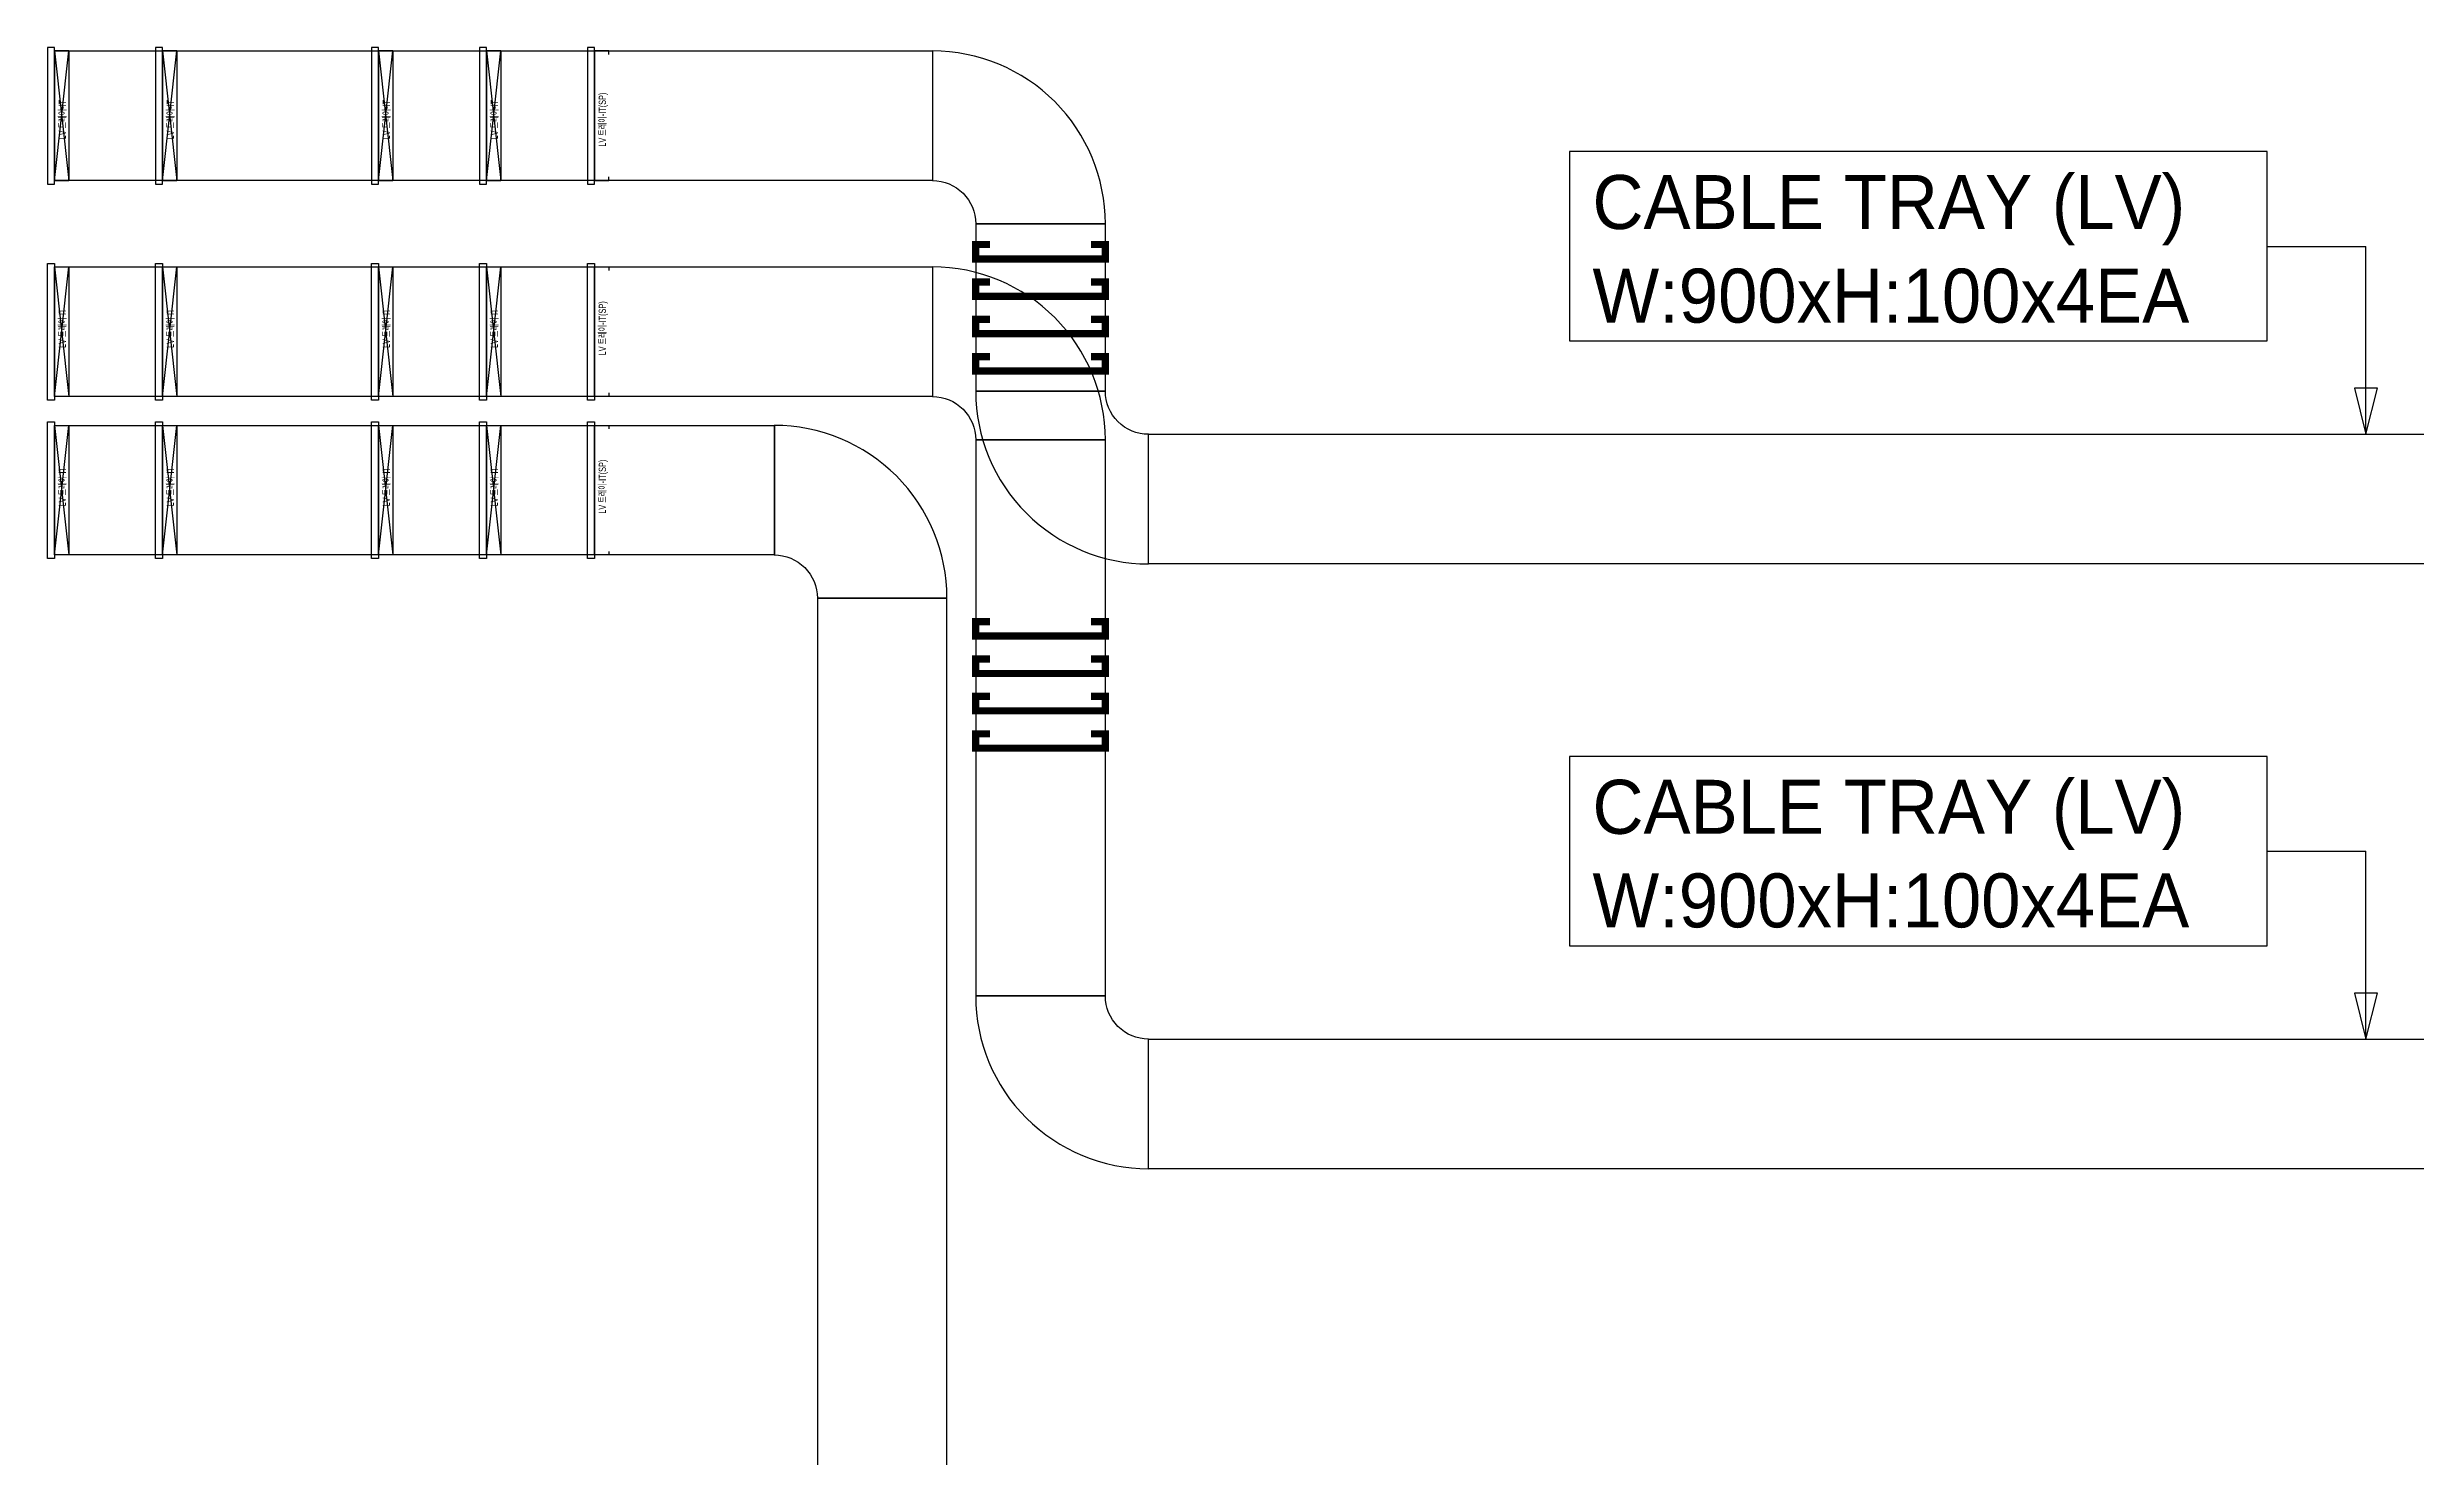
# Model space of a CAD drawing. Header units: millimetres. Extents: x -19577 to 374132, y 182625 to 847314.
# Drawn here: x 268600 to 285053, y 227043 to 236837 of the extents above; entities that cross this region are included whole.
import ezdxf
from ezdxf.enums import TextEntityAlignment as Align

# ---------------------------------------------------------------- set-up
doc = ezdxf.new("R2010")
doc.units = ezdxf.units.MM
doc.header["$LTSCALE"] = 150
for name, color, linetype in [('-----26 Electrical Cable Tray_HV_N', 30, 'Continuous'), ('-----26 Electrical Cable Tray_LV_STSPDU_A', 181, 'Continuous'), ('-----26 Electrical Cable Tray_LV_STSPDU_B', 41, 'Continuous')]:
    doc.layers.add(name, color=color, linetype=linetype)
doc.styles.add('ELEC', font='Dotum.ttf')

msp = doc.modelspace()

# ---------------------------------------------------------------- linework, layer by layer
at = {"layer": '-----26 Electrical Cable Tray_HV_N', "color": 1}
for p, q in [((284016, 235455), (284701, 235455)), ((284016, 231255), (284701, 231255))]:
    msp.add_line(p, q, dxfattribs=at)
at = {"layer": '-----26 Electrical Cable Tray_HV_N', "color": 1, "elevation": 0}
for points in [[(279170, 236113), (279170, 234798), (284016, 234798), (284016, 236113)], [(279170, 231913), (279170, 230598), (284016, 230598), (284016, 231913)]]:
    msp.add_lwpolyline(points, close=True, dxfattribs=at)
for points in [[(284701, 234150), (284781, 234470), (284621, 234470), (284701, 234150), (284701, 235455)], [(284701, 229950), (284781, 230270), (284621, 230270), (284701, 229950), (284701, 231255)]]:
    msp.add_lwpolyline(points, dxfattribs=at)
at = {"layer": '-----26 Electrical Cable Tray_LV_STSPDU_A', "elevation": 0}
for points in [[(274747, 236812), (274747, 235912), (268650, 235912), (268650, 236812)], [(268650, 235912), (268650, 236812), (268750, 236812), (268750, 235912)], [(274747, 236812), (274747, 235912), (269400, 235912), (269400, 236812)], [(269400, 235912), (269400, 236812), (269500, 236812), (269500, 235912)], [(274747, 236812), (274747, 235912), (270900, 235912), (270900, 236812)], [(270900, 235912), (270900, 236812), (271000, 236812), (271000, 235912)], [(274747, 236812), (274747, 235912), (271650, 235912), (271650, 236812)], [(271650, 235912), (271650, 236812), (271750, 236812), (271750, 235912)], [(275047, 234450), (275947, 234450), (275947, 235612), (275047, 235612)], [(275047, 234450), (275947, 234450), (275947, 235612), (275047, 235612)], [(275047, 234450), (275947, 234450), (275947, 235612), (275047, 235612)], [(275047, 234450), (275947, 234450), (275947, 235612), (275047, 235612)], [(275047, 234450), (275947, 234450), (275947, 235612), (275047, 235612)], [(275047, 234450), (275947, 234450), (275947, 235612), (275047, 235612)], [(275047, 234450), (275947, 234450), (275947, 235612), (275047, 235612)], [(275047, 234450), (275947, 234450), (275947, 235612), (275047, 235612)], [(268650, 234412), (268650, 235312), (268750, 235312), (268750, 234412)], [(274747, 235312), (274747, 234412), (268650, 234412), (268650, 235312)], [(269400, 234412), (269400, 235312), (269500, 235312), (269500, 234412)], [(274747, 235312), (274747, 234412), (269400, 234412), (269400, 235312)], [(270900, 234412), (270900, 235312), (271000, 235312), (271000, 234412)], [(274747, 235312), (274747, 234412), (270900, 234412), (270900, 235312)], [(271650, 234412), (271650, 235312), (271750, 235312), (271750, 234412)], [(274747, 235312), (274747, 234412), (271650, 234412), (271650, 235312)], [(295286, 234150), (295286, 233250), (276247, 233250), (276247, 234150)], [(308900, 234150), (308900, 233250), (276247, 233250), (276247, 234150)], [(322100, 234150), (322100, 233250), (276247, 233250), (276247, 234150)], [(338300, 234150), (338300, 233250), (276247, 233250), (276247, 234150)], [(275047, 230250), (275947, 230250), (275947, 234112), (275047, 234112)], [(275047, 230250), (275947, 230250), (275947, 234112), (275047, 234112)], [(275047, 230250), (275947, 230250), (275947, 234112), (275047, 234112)], [(275047, 230250), (275947, 230250), (275947, 234112), (275047, 234112)], [(275047, 230250), (275947, 230250), (275947, 234112), (275047, 234112)], [(275047, 230250), (275947, 230250), (275947, 234112), (275047, 234112)], [(275047, 230250), (275947, 230250), (275947, 234112), (275047, 234112)], [(275047, 230250), (275947, 230250), (275947, 234112), (275047, 234112)], [(295286, 229950), (295286, 229050), (276247, 229050), (276247, 229950)], [(308900, 229950), (308900, 229050), (276247, 229050), (276247, 229950)], [(322100, 229950), (322100, 229050), (276247, 229050), (276247, 229950)], [(338300, 229950), (338300, 229050), (276247, 229050), (276247, 229950)]]:
    msp.add_lwpolyline(points, close=True, dxfattribs=at)
for points in [[(268650, 235912), (268750, 236812)], [(268650, 236812), (268750, 235912)], [(269400, 235912), (269500, 236812)], [(269400, 236812), (269500, 235912)], [(270900, 235912), (271000, 236812)], [(270900, 236812), (271000, 235912)], [(271650, 235912), (271750, 236812)], [(271650, 236812), (271750, 235912)], [(268650, 234412), (268750, 235312)], [(268650, 235312), (268750, 234412)], [(269400, 234412), (269500, 235312)], [(269400, 235312), (269500, 234412)], [(270900, 234412), (271000, 235312)], [(270900, 235312), (271000, 234412)], [(271650, 234412), (271750, 235312)], [(271650, 235312), (271750, 234412)]]:
    msp.add_lwpolyline(points, dxfattribs=at)
for points in [[(274747, 235912), (274747, 235912, -0.414214), (275047, 235612), (275047, 235612), (275947, 235612, 0.414214), (274747, 236812)], [(274747, 235912), (274747, 235912, -0.414214), (275047, 235612), (275047, 235612), (275947, 235612, 0.414214), (274747, 236812)], [(274747, 235912), (274747, 235912, -0.414214), (275047, 235612), (275047, 235612), (275947, 235612, 0.414214), (274747, 236812)], [(274747, 235912), (274747, 235912, -0.414214), (275047, 235612), (275047, 235612), (275947, 235612, 0.414214), (274747, 236812)], [(274747, 235912), (274747, 235912, -0.414214), (275047, 235612), (275047, 235612), (275947, 235612, 0.414214), (274747, 236812)], [(274747, 235912), (274747, 235912, -0.414214), (275047, 235612), (275047, 235612), (275947, 235612, 0.414214), (274747, 236812)], [(274747, 235912), (274747, 235912, -0.414214), (275047, 235612), (275047, 235612), (275947, 235612, 0.414214), (274747, 236812)], [(274747, 235912), (274747, 235912, -0.414214), (275047, 235612), (275047, 235612), (275947, 235612, 0.414214), (274747, 236812)], [(274747, 234412), (274747, 234412, -0.414214), (275047, 234112), (275047, 234112), (275947, 234112, 0.414214), (274747, 235312)], [(274747, 234412), (274747, 234412, -0.414214), (275047, 234112), (275047, 234112), (275947, 234112, 0.414214), (274747, 235312)], [(274747, 234412), (274747, 234412, -0.414214), (275047, 234112), (275047, 234112), (275947, 234112, 0.414214), (274747, 235312)], [(274747, 234412), (274747, 234412, -0.414214), (275047, 234112), (275047, 234112), (275947, 234112, 0.414214), (274747, 235312)], [(274747, 234412), (274747, 234412, -0.414214), (275047, 234112), (275047, 234112), (275947, 234112, 0.414214), (274747, 235312)], [(274747, 234412), (274747, 234412, -0.414214), (275047, 234112), (275047, 234112), (275947, 234112, 0.414214), (274747, 235312)], [(274747, 234412), (274747, 234412, -0.414214), (275047, 234112), (275047, 234112), (275947, 234112, 0.414214), (274747, 235312)], [(274747, 234412), (274747, 234412, -0.414214), (275047, 234112), (275047, 234112), (275947, 234112, 0.414214), (274747, 235312)], [(276247, 234150), (276247, 234150, -0.414214), (275947, 234450), (275947, 234450), (275047, 234450, 0.414214), (276247, 233250)], [(276247, 234150), (276247, 234150, -0.414214), (275947, 234450), (275947, 234450), (275047, 234450, 0.414214), (276247, 233250)], [(276247, 234150), (276247, 234150, -0.414214), (275947, 234450), (275947, 234450), (275047, 234450, 0.414214), (276247, 233250)], [(276247, 234150), (276247, 234150, -0.414214), (275947, 234450), (275947, 234450), (275047, 234450, 0.414214), (276247, 233250)], [(276247, 234150), (276247, 234150, -0.414214), (275947, 234450), (275947, 234450), (275047, 234450, 0.414214), (276247, 233250)], [(276247, 234150), (276247, 234150, -0.414214), (275947, 234450), (275947, 234450), (275047, 234450, 0.414214), (276247, 233250)], [(276247, 234150), (276247, 234150, -0.414214), (275947, 234450), (275947, 234450), (275047, 234450, 0.414214), (276247, 233250)], [(276247, 234150), (276247, 234150, -0.414214), (275947, 234450), (275947, 234450), (275047, 234450, 0.414214), (276247, 233250)], [(276247, 229950), (276247, 229950, -0.414214), (275947, 230250), (275947, 230250), (275047, 230250, 0.414214), (276247, 229050)], [(276247, 229950), (276247, 229950, -0.414214), (275947, 230250), (275947, 230250), (275047, 230250, 0.414214), (276247, 229050)], [(276247, 229950), (276247, 229950, -0.414214), (275947, 230250), (275947, 230250), (275047, 230250, 0.414214), (276247, 229050)], [(276247, 229950), (276247, 229950, -0.414214), (275947, 230250), (275947, 230250), (275047, 230250, 0.414214), (276247, 229050)], [(276247, 229950), (276247, 229950, -0.414214), (275947, 230250), (275947, 230250), (275047, 230250, 0.414214), (276247, 229050)], [(276247, 229950), (276247, 229950, -0.414214), (275947, 230250), (275947, 230250), (275047, 230250, 0.414214), (276247, 229050)], [(276247, 229950), (276247, 229950, -0.414214), (275947, 230250), (275947, 230250), (275047, 230250, 0.414214), (276247, 229050)], [(276247, 229950), (276247, 229950, -0.414214), (275947, 230250), (275947, 230250), (275047, 230250, 0.414214), (276247, 229050)]]:
    msp.add_lwpolyline(points, format="xyb", close=True, dxfattribs=at)
at = {"layer": '-----26 Electrical Cable Tray_LV_STSPDU_A', "ltscale": 7.5, "const_width": 50, "elevation": 0}
for points in [[(275147, 235468), (275047, 235468), (275047, 235368), (275947, 235368), (275947, 235468), (275847, 235468)], [(275147, 235468), (275047, 235468), (275047, 235368), (275947, 235368), (275947, 235468), (275847, 235468)], [(275147, 235208), (275047, 235208), (275047, 235108), (275947, 235108), (275947, 235208), (275847, 235208)], [(275147, 235208), (275047, 235208), (275047, 235108), (275947, 235108), (275947, 235208), (275847, 235208)], [(275147, 234949), (275047, 234949), (275047, 234849), (275947, 234849), (275947, 234949), (275847, 234949)], [(275147, 234949), (275047, 234949), (275047, 234849), (275947, 234849), (275947, 234949), (275847, 234949)], [(275147, 234689), (275047, 234689), (275047, 234589), (275947, 234589), (275947, 234689), (275847, 234689)], [(275147, 234689), (275047, 234689), (275047, 234589), (275947, 234589), (275947, 234689), (275847, 234689)], [(275147, 232849), (275047, 232849), (275047, 232749), (275947, 232749), (275947, 232849), (275847, 232849)], [(275147, 232849), (275047, 232849), (275047, 232749), (275947, 232749), (275947, 232849), (275847, 232849)], [(275147, 232589), (275047, 232589), (275047, 232489), (275947, 232489), (275947, 232589), (275847, 232589)], [(275147, 232589), (275047, 232589), (275047, 232489), (275947, 232489), (275947, 232589), (275847, 232589)], [(275147, 232330), (275047, 232330), (275047, 232230), (275947, 232230), (275947, 232330), (275847, 232330)], [(275147, 232330), (275047, 232330), (275047, 232230), (275947, 232230), (275947, 232330), (275847, 232330)], [(275147, 232070), (275047, 232070), (275047, 231970), (275947, 231970), (275947, 232070), (275847, 232070)], [(275147, 232070), (275047, 232070), (275047, 231970), (275947, 231970), (275947, 232070), (275847, 232070)]]:
    msp.add_lwpolyline(points, dxfattribs=at)
at = {"layer": '-----26 Electrical Cable Tray_LV_STSPDU_B', "elevation": 0}
for points in [[(273650, 234212), (273650, 233312), (268650, 233312), (268650, 234212)], [(268650, 233312), (268650, 234212), (268750, 234212), (268750, 233312)], [(273650, 234212), (273650, 233312), (269400, 233312), (269400, 234212)], [(269400, 233312), (269400, 234212), (269500, 234212), (269500, 233312)], [(273650, 234212), (273650, 233312), (270900, 233312), (270900, 234212)], [(270900, 233312), (270900, 234212), (271000, 234212), (271000, 233312)], [(271650, 233312), (271650, 234212), (271750, 234212), (271750, 233312)], [(273650, 234212), (273650, 233312), (271650, 233312), (271650, 234212)], [(273947, 218450), (274847, 218450), (274847, 233012), (273947, 233012)], [(273947, 218450), (274847, 218450), (274847, 233012), (273947, 233012)], [(273947, 218450), (274847, 218450), (274847, 233012), (273947, 233012)], [(273947, 218450), (274847, 218450), (274847, 233012), (273947, 233012)], [(273947, 218450), (274847, 218450), (274847, 233012), (273947, 233012)], [(273947, 218450), (274847, 218450), (274847, 233012), (273947, 233012)], [(273947, 218450), (274847, 218450), (274847, 233012), (273947, 233012)], [(273947, 218450), (274847, 218450), (274847, 233012), (273947, 233012)]]:
    msp.add_lwpolyline(points, close=True, dxfattribs=at)
for points in [[(268650, 233312), (268750, 234212)], [(268650, 234212), (268750, 233312)], [(269400, 233312), (269500, 234212)], [(269400, 234212), (269500, 233312)], [(270900, 233312), (271000, 234212)], [(270900, 234212), (271000, 233312)], [(271650, 233312), (271750, 234212)], [(271650, 234212), (271750, 233312)]]:
    msp.add_lwpolyline(points, dxfattribs=at)
msp.add_lwpolyline([(273647, 233312), (273647, 233312, -0.414214), (273947, 233012), (273947, 233012), (274847, 233012, 0.414214), (273647, 234212)], format="xyb", close=True, dxfattribs=at)
msp.add_lwpolyline([(273647, 233312), (273647, 233312, -0.414214), (273947, 233012), (273947, 233012), (274847, 233012, 0.414214), (273647, 234212)], format="xyb", close=True, dxfattribs=at)
msp.add_lwpolyline([(273647, 233312), (273647, 233312, -0.414214), (273947, 233012), (273947, 233012), (274847, 233012, 0.414214), (273647, 234212)], format="xyb", close=True, dxfattribs=at)
msp.add_lwpolyline([(273647, 233312), (273647, 233312, -0.414214), (273947, 233012), (273947, 233012), (274847, 233012, 0.414214), (273647, 234212)], format="xyb", close=True, dxfattribs=at)
msp.add_lwpolyline([(273647, 233312), (273647, 233312, -0.414214), (273947, 233012), (273947, 233012), (274847, 233012, 0.414214), (273647, 234212)], format="xyb", close=True, dxfattribs=at)
msp.add_lwpolyline([(273647, 233312), (273647, 233312, -0.414214), (273947, 233012), (273947, 233012), (274847, 233012, 0.414214), (273647, 234212)], format="xyb", close=True, dxfattribs=at)
msp.add_lwpolyline([(273647, 233312), (273647, 233312, -0.414214), (273947, 233012), (273947, 233012), (274847, 233012, 0.414214), (273647, 234212)], format="xyb", close=True, dxfattribs=at)
msp.add_lwpolyline([(273647, 233312), (273647, 233312, -0.414214), (273947, 233012), (273947, 233012), (274847, 233012, 0.414214), (273647, 234212)], format="xyb", close=True, dxfattribs=at)
at = {"color": 0, "elevation": 0}
for points in [[(268650, 236837), (268600, 236837), (268600, 235887), (268650, 235887), (268650, 236837)], [(268750, 236787), (268750, 236812), (268650, 236812), (268650, 235912), (268750, 235912), (268750, 235937)], [(269400, 236837), (269350, 236837), (269350, 235887), (269400, 235887), (269400, 236837)], [(269500, 236787), (269500, 236812), (269400, 236812), (269400, 235912), (269500, 235912), (269500, 235937)], [(270900, 236837), (270850, 236837), (270850, 235887), (270900, 235887), (270900, 236837)], [(271000, 236787), (271000, 236812), (270900, 236812), (270900, 235912), (271000, 235912), (271000, 235937)], [(271650, 236837), (271600, 236837), (271600, 235887), (271650, 235887), (271650, 236837)], [(271750, 236787), (271750, 236812), (271650, 236812), (271650, 235912), (271750, 235912), (271750, 235937)], [(272400, 236837), (272350, 236837), (272350, 235887), (272400, 235887), (272400, 236837)], [(272500, 236787), (272500, 236812), (272400, 236812), (272400, 235912), (272500, 235912), (272500, 235937)], [(268650, 234387), (268600, 234387), (268600, 235337), (268650, 235337), (268650, 234387)], [(268750, 234437), (268750, 234412), (268650, 234412), (268650, 235312), (268750, 235312), (268750, 235287)], [(269400, 234387), (269350, 234387), (269350, 235337), (269400, 235337), (269400, 234387)], [(269500, 234437), (269500, 234412), (269400, 234412), (269400, 235312), (269500, 235312), (269500, 235287)], [(270900, 234387), (270850, 234387), (270850, 235337), (270900, 235337), (270900, 234387)], [(271000, 234437), (271000, 234412), (270900, 234412), (270900, 235312), (271000, 235312), (271000, 235287)], [(271650, 234387), (271600, 234387), (271600, 235337), (271650, 235337), (271650, 234387)], [(271750, 234437), (271750, 234412), (271650, 234412), (271650, 235312), (271750, 235312), (271750, 235287)], [(272400, 234387), (272350, 234387), (272350, 235337), (272400, 235337), (272400, 234387)], [(272500, 234437), (272500, 234412), (272400, 234412), (272400, 235312), (272500, 235312), (272500, 235287)], [(268650, 233287), (268600, 233287), (268600, 234237), (268650, 234237), (268650, 233287)], [(268750, 233337), (268750, 233312), (268650, 233312), (268650, 234212), (268750, 234212), (268750, 234187)], [(269400, 233287), (269350, 233287), (269350, 234237), (269400, 234237), (269400, 233287)], [(269500, 233337), (269500, 233312), (269400, 233312), (269400, 234212), (269500, 234212), (269500, 234187)], [(270900, 233287), (270850, 233287), (270850, 234237), (270900, 234237), (270900, 233287)], [(271000, 233337), (271000, 233312), (270900, 233312), (270900, 234212), (271000, 234212), (271000, 234187)], [(271650, 233287), (271600, 233287), (271600, 234237), (271650, 234237), (271650, 233287)], [(271750, 233337), (271750, 233312), (271650, 233312), (271650, 234212), (271750, 234212), (271750, 234187)], [(272400, 233287), (272350, 233287), (272350, 234237), (272400, 234237), (272400, 233287)], [(272500, 233337), (272500, 233312), (272400, 233312), (272400, 234212), (272500, 234212), (272500, 234187)]]:
    msp.add_lwpolyline(points, dxfattribs=at)

# ---------------------------------------------------------------- texts
at = {"layer": '-----26 Electrical Cable Tray_LV_STSPDU_A', "style": 'ELEC'}
for s, p in [('CABLE TRAY (LV)', (279330, 235763)), ('W:900xH:100x4EA', (279330, 235113)), ('CABLE TRAY (LV)', (279330, 231563)), ('W:900xH:100x4EA', (279330, 230913))]:
    msp.add_text(s, height=375, dxfattribs=at).set_placement(p, align=Align.MIDDLE_LEFT)
at = {"color": 0, "style": 'ELEC', "width": 0.7}
for s, p in [('LV 트레이-IT', (268704, 236335, 0)), ('LV 트레이-IT', (269454, 236335, 0)), ('LV 트레이-IT', (270954, 236335, 0)), ('LV 트레이-IT', (271704, 236335, 0)), ('LV 트레이-IT(SP)', (272454, 236335, 0)), ('LV 트레이-IT', (268704, 234886, 0)), ('LV 트레이-IT', (269454, 234886, 0)), ('LV 트레이-IT', (270954, 234886, 0)), ('LV 트레이-IT', (271704, 234886, 0)), ('LV 트레이-IT(SP)', (272454, 234886, 0)), ('LV 트레이-IT', (268704, 233786)), ('LV 트레이-IT', (269454, 233786)), ('LV 트레이-IT', (270954, 233786)), ('LV 트레이-IT', (271704, 233786)), ('LV 트레이-IT(SP)', (272454, 233786))]:
    msp.add_text(s, height=50, rotation=90, dxfattribs=at).set_placement(p, align=Align.MIDDLE_CENTER)

doc.saveas('drawing.dxf')
